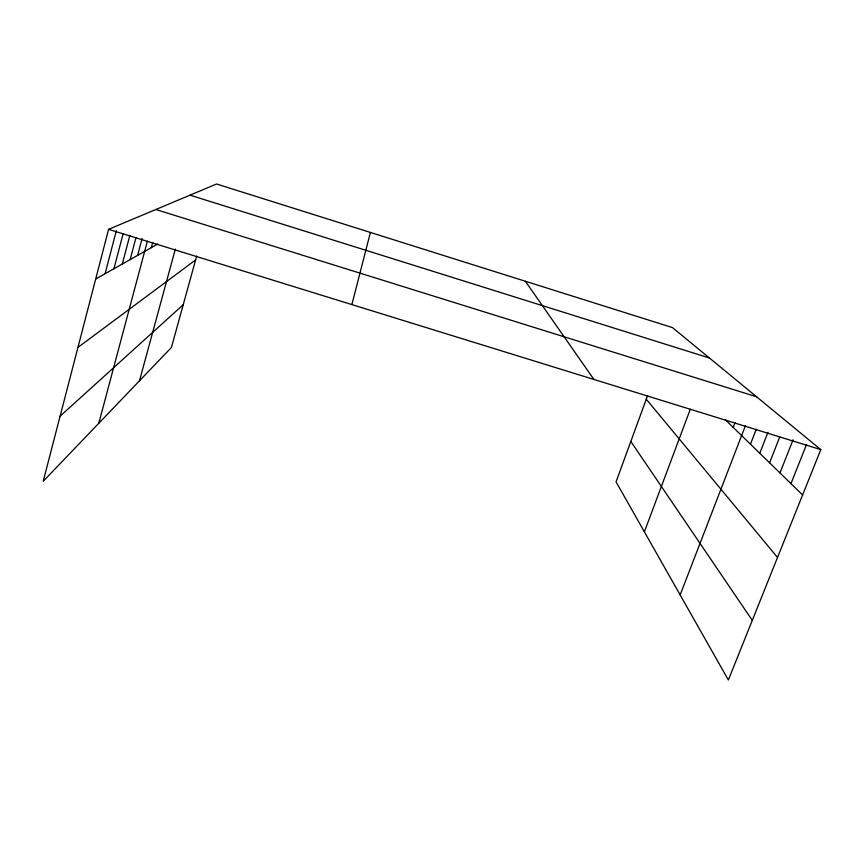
<?xml version="1.0" encoding="UTF-8"?>
<svg xmlns="http://www.w3.org/2000/svg" width="864" height="864" viewBox="0 0 864 864"><rect width="100%" height="100%" fill="white"/><g stroke="black" fill="none" stroke-linecap="round" stroke-linejoin="round"><path stroke-width="1.3" d="M351.886 304.592L370.408 232.448M647.611 395.55L616.054 481.853L728.363 680L820.8 449.626L672.473 327.586L216.594 184L108.583 229.338L43.2 481.313L171.418 347.468L196.679 256.068M105.106 273.715L116.316 230.731M113.951 268.726L123.152 233.626M122.299 264.017L129.827 235.44M130.172 259.578L136.015 237.47M137.614 255.388L142.117 238.432M98.788 423.284L147.366 241.25M151.34 247.644L152.712 242.536M139.493 380.797L175.36 249.037M644.382 531.835L690.271 409.298M733.212 427.399L735.091 422.518M680.152 594.94L745.481 425.563M750.46 444.182L756.238 429.278M759.769 453.254L767.966 432.259M769.597 462.823L779.738 436.99M779.976 472.932L793.066 439.819M790.96 483.624L806.576 444.431M60.102 416.189L183.233 304.7M77.933 347.436L195.61 259.945M95.688 279.018L157.691 244.058M108.583 229.338L820.8 449.626M155.844 209.498L756.583 396.781M190.026 195.156L709.474 358.02M725.22 419.612L802.602 494.964M646.272 399.211L777.524 557.464M525.366 281.254L593.903 379.447M630.828 441.461L752.285 620.363"/></g></svg>
